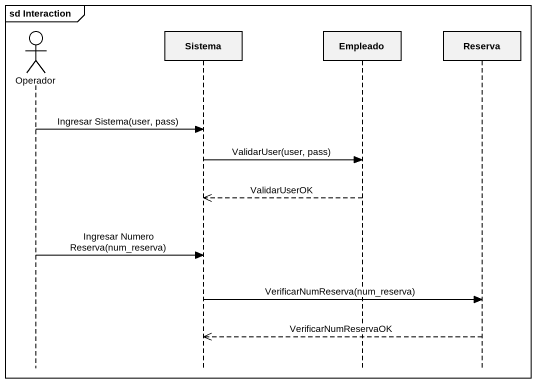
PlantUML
@startuml
mainframe sd Interaction
hide footbox
actor Operador
participant Sistema
participant Empleado
participant Reserva

Operador -> Sistema : Ingresar Sistema(user, pass)
Sistema -> Empleado : ValidarUser(user, pass)
Empleado -->> Sistema : ValidarUserOK
Operador -> Sistema : Ingresar Numero Reserva(num_reserva)
Sistema -> Reserva : VerificarNumReserva(num_reserva)
Reserva -->> Sistema : VerificarNumReservaOK
@enduml
